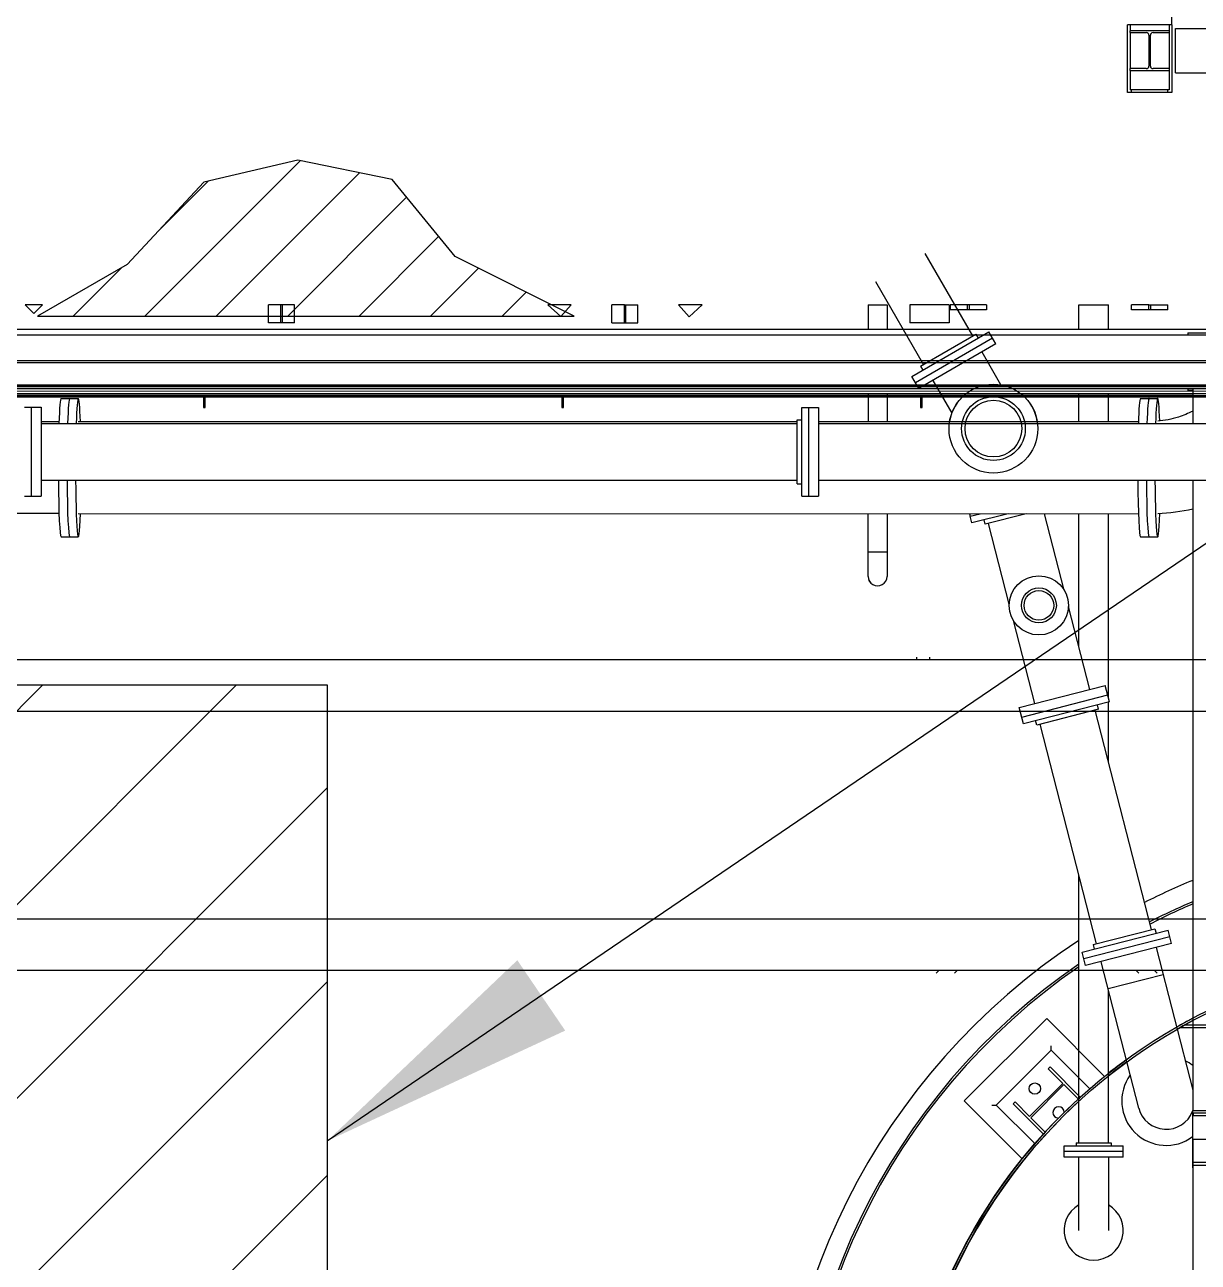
# Model space of a CAD drawing. Header units: metres. Extents: x 0 to 63075, y 0 to 44550.
# Drawn here: x 52591 to 53271, y 37822 to 38539 of the extents above; entities that cross this region are included whole.
import ezdxf

# ---------------------------------------------------------------- set-up
doc = ezdxf.new("R2010")
doc.units = ezdxf.units.M
doc.header["$LTSCALE"] = 75
for name, color, linetype in [('AI-Hatch mob', 7, 'Continuous'), ('GSB', 7, 'Continuous'), ('ML6', 1, 'Continuous'), ('SDM', 7, 'Continuous'), ('SL1', 8, 'Continuous')]:
    doc.layers.add(name, color=color, linetype=linetype)
doc.styles.add('ROMANS', font='ROMANS.SHX')
doc.dimstyles.new('75___1-75', dxfattribs={"dimscale": 75, "dimtxt": 2.5, "dimasz": 2, "dimexe": 1.5, "dimexo": 1, "dimgap": 0.5, "dimtad": 1, "dimdec": 0, "dimzin": 12, "dimtxsty": 'ROMANS', "dimcen": 0, "dimclrd": 256, "dimclre": 256, "dimclrt": 3, "dimazin": 3, "dimtfac": 1, "dimtdec": 0, "dimtmove": 0, "dimatfit": 0, "dimfxl": 1, "dimlwd": -1, "dimlwe": -1, "dimarcsym": 0})

# ---------------------------------------------------------------- blocks, each defined once
blk = doc.blocks.new('A$C6bae614f')
at = {"layer": 'SL1'}
h = blk.add_hatch(dxfattribs=at)
h.set_pattern_fill('_USER', color=256, scale=195, angle=44.9981, style=0, pattern_type=0)
h.set_pattern_definition([(44.99813, (326091.56, -18363.04), (-137.8813, 137.8903), [])])
h.paths.add_polyline_path([(364428.2, 30330.4), (366499.1, 30330.3), (366039.5, 30559.5), (365797.2, 30857), (365432.7, 30931.6), (365069.8, 30847.1), (364773.7, 30528.8)])
for p, q in [((368805.5, 31454.4), (368805.6, 34554.4)), ((368805.5, 31454.4), (368634.5, 31454.4)), ((368635, 31193.4), (368635, 31454.4)), ((368796, 31430.4), (368644, 31430.4)), ((368644, 31430.4), (368644, 31423.8)), ((368644, 31423.8), (368707.1, 31423.8)), ((368645, 31454.4), (368645, 31430.4)), ((368645, 31423.8), (368645, 31285)), ((368732.9, 31423.8), (368796, 31423.8)), ((368795, 31454.4), (368795, 31430.4)), ((368795, 31423.8), (368795, 31285)), ((368796, 31423.8), (368796, 31430.4)), ((368805, 31454.4), (368805, 31193.4)), ((368820, 31439.9), (369310.4, 31439.9)), ((368820, 31268.9), (368820, 31439.9)), ((368717.1, 31413.8), (368717.1, 31295)), ((368722.9, 31295), (368722.9, 31413.8)), ((368644, 31285), (368644, 31278.4)), ((368707.1, 31285), (368644, 31285)), ((368644, 31278.4), (368796, 31278.4)), ((368645, 31278.4), (368645, 31203.4)), ((368796, 31285), (368732.9, 31285)), ((368795, 31278.4), (368795, 31203.4)), ((368796, 31278.4), (368796, 31285)), ((368820, 31268.9), (369310.4, 31268.9)), ((368805, 31193.4), (368635, 31193.4)), ((368795, 31203.4), (368645, 31203.4)), ((368650, 31193.4), (368650, 31203.4)), ((368790, 31193.4), (368790, 31203.4)), ((368037.4, 30253.3), (367853.4, 30572.1)), ((367847.7, 30143.7), (367663.6, 30462.6)), ((364447.4, 30373.1), (364380.6, 30373.1)), ((364380.6, 30373.1), (364414, 30339.8)), ((364414, 30339.8), (364447.4, 30373.1)), ((365372.1, 30373.1), (365319.9, 30373.1)), ((365319.9, 30304.5), (365319.9, 30373.1)), ((365367.8, 30304.5), (365367.8, 30373.1)), ((365372.1, 30373.1), (365372.1, 30304.5)), ((365382.1, 30373.1), (365372.1, 30373.1)), ((365419.9, 30373.1), (365382.1, 30373.1)), ((365419.9, 30304.5), (365419.9, 30373.1)), ((366488.2, 30373.1), (366397.9, 30373.1)), ((366397.9, 30373.1), (366447.3, 30328.1)), ((366447.3, 30328.1), (366488.2, 30373.1)), ((366644.9, 30304.5), (366644.9, 30373.1)), ((366682.8, 30373.1), (366644.9, 30373.1)), ((366692.8, 30373.1), (366682.8, 30373.1)), ((366692.8, 30373.1), (366744.9, 30373.1)), ((366692.8, 30304.5), (366692.8, 30373.1)), ((366697.1, 30373.1), (366697.1, 30304.5)), ((366744.9, 30304.5), (366744.9, 30373.1)), ((366993, 30373), (366901.7, 30373.1)), ((366901.7, 30373.1), (366942.9, 30327.6)), ((366942.9, 30327.6), (366993, 30373)), ((367633.4, 30373), (367706.4, 30373)), ((367633.4, 30373), (367633.4, 30279.5)), ((367706.4, 30373), (367706.4, 30279.5)), ((367793.9, 30373), (367793.9, 30304.5)), ((367945.9, 30373), (367793.9, 30373)), ((367945.9, 30373), (367945.9, 30304.4)), ((367949.9, 30373), (367949.9, 30354.4)), ((368089.9, 30373), (367949.9, 30373)), ((368016.4, 30354.4), (368016.4, 30373)), ((368023.4, 30373), (368023.4, 30354.4)), ((368089.9, 30373), (368089.9, 30354.4)), ((368446.8, 30373), (368561.1, 30373)), ((368446.8, 30279.4), (368446.8, 30373)), ((368561.1, 30279.4), (368561.1, 30373)), ((368649.9, 30354.4), (368649.9, 30373)), ((368704.4, 30373), (368649.9, 30373)), ((368716.4, 30373), (368704.4, 30373)), ((368716.4, 30373), (368789.9, 30373)), ((368716.4, 30354.4), (368716.4, 30373)), ((368723.4, 30373), (368723.4, 30354.4)), ((368789.9, 30354.4), (368789.9, 30373)), ((368089.9, 30354.4), (367949.9, 30354.4)), ((368789.9, 30354.4), (368649.9, 30354.4)), ((361069.9, 30279.7), (369669.9, 30279.4)), ((365419.9, 30304.5), (365319.9, 30304.5)), ((366644.9, 30304.5), (366744.9, 30304.5)), ((367945.9, 30304.4), (367793.9, 30304.5)), ((361069.9, 30258.2), (369669.9, 30257.9)), ((367802.8, 30097.6), (368099.8, 30269.1)), ((367816.3, 30074.3), (368113.2, 30245.8)), ((367836, 30137), (368049.1, 30260)), ((368049.1, 30260), (368057.8, 30244.9)), ((368126.7, 30222.5), (368099.8, 30269.1)), ((368867.9, 30265.9), (368867.9, 30257.9)), ((368867.9, 30265.9), (369071.9, 30265.9)), ((368126.7, 30222.5), (367829.7, 30051)), ((368146.2, 30064.9), (368073.1, 30191.5)), ((361069.9, 30159.2), (369669.9, 30158.9)), ((369669.9, 30149.9), (361069.9, 30150.2)), ((367836, 30137), (367844.7, 30121.8)), ((367829.7, 30051), (367802.8, 30097.6)), ((352425.4, 30065.9), (369310.4, 30065.3)), ((352425.4, 30064), (369310.4, 30063.4)), ((352425.4, 30058.7), (369310.4, 30058.2)), ((352425.4, 30050.8), (369310.4, 30050.2)), ((352425.4, 30041.5), (369310.4, 30040.9)), ((361069.9, 30051.2), (369669.9, 30050.9)), ((367883.3, 30082), (367956.4, 29955.4)), ((368867.9, 30050.9), (368867.9, 30042.9)), ((368886.4, 30042.9), (368867.9, 30042.9)), ((368886.4, 30050.9), (368886.4, 29915.9)), ((352425.4, 30032.1), (369310.4, 30031.6)), ((352425.4, 30024.2), (369310.4, 30023.7)), ((352425.4, 30018.9), (369310.4, 30018.4)), ((369310.4, 30016.5), (352425.4, 30017.1)), ((363669.9, 30029.6), (368886.4, 30029.4)), ((364519.3, 30012.3), (364585.7, 30012.3)), ((365068.8, 30016.6), (365068.8, 29977.5)), ((365075.2, 29977.5), (365075.2, 30016.6)), ((366452.1, 30016.6), (366452.1, 29977.5)), ((366458.5, 29977.5), (366458.5, 30016.6)), ((367633.4, 30029.5), (367633.4, 29923.3)), ((367706.4, 30029.5), (367706.4, 29923.3)), ((367835.4, 30016.6), (367835.4, 29977.5)), ((367841.8, 29977.5), (367841.8, 30016.6)), ((368446.8, 29923.2), (368446.8, 30029.4)), ((368561.1, 29923.2), (368561.1, 30029.4)), ((368684.5, 30012.1), (368751, 30012.1)), ((364377.6, 29978), (364442, 29978)), ((364404.5, 29635.1), (364404.5, 29978)), ((364442, 29978), (364441.9, 29635.1)), ((365068.8, 29977.5), (365075.2, 29977.5)), ((366452.1, 29977.5), (366458.5, 29977.5)), ((367377.6, 29635), (367377.6, 29977.9)), ((367377.6, 29977.9), (367442, 29977.9)), ((367404.5, 29635), (367404.5, 29977.9)), ((367442, 29977.9), (367441.9, 29635)), ((367835.4, 29977.5), (367841.8, 29977.5)), ((364442, 29923.4), (364511.3, 29923.4)), ((364442, 29916.1), (367360.1, 29916)), ((364585.7, 29923.4), (367360.1, 29923.3)), ((367360.1, 29683.4), (367360.1, 29929.5)), ((367360.1, 29929.5), (367377.6, 29929.5)), ((367442, 29923.3), (368676.5, 29923.2)), ((367442, 29916), (370360.1, 29915.9)), ((364442, 29697), (367360.1, 29696.9)), ((367360.1, 29683.4), (367377.6, 29683.4)), ((367442, 29696.9), (370360.1, 29696.8)), ((368886.4, 29696.9), (368886.3, 27264.9)), ((364377.6, 29635.1), (364441.9, 29635.1)), ((367377.6, 29635), (367441.9, 29635)), ((364511.3, 29567.8), (364020.6, 29567.8)), ((364585.7, 29567.8), (368676.5, 29567.6)), ((367633.4, 29325.4), (367633.4, 29567.7)), ((367706.4, 29567.7), (367706.4, 29325.4)), ((368024.6, 29567.6), (368027.1, 29557.8)), ((368027.1, 29557.8), (368065.3, 29567.6)), ((368173.5, 29567.6), (368033.8, 29531.8)), ((368243.7, 29567.6), (368085, 29526.9)), ((368390.4, 29272.7), (368314.7, 29567.6)), ((368446.7, 29053.5), (368446.8, 29567.6)), ((368561, 28857.5), (368561.1, 29567.6)), ((368033.8, 29531.8), (368027.1, 29557.8)), ((368085, 29526.9), (368080.7, 29543.8)), ((368178.3, 29218.2), (368098.1, 29530.2)), ((364519.2, 29478.9), (364585.7, 29478.9)), ((368684.5, 29478.7), (368751, 29478.7)), ((367633.4, 29420.4), (367706.4, 29420.4)), ((368489, 28889.2), (368406.7, 29209.4)), ((368276.8, 28834.7), (368194.5, 29154.9)), ((352001.3, 29005), (369405.9, 29004.4)), ((367819.9, 29014.5), (367819.9, 29004.5)), ((367869.9, 29014.5), (367869.9, 29004.5)), ((368216.8, 28819.3), (368548.9, 28904.6)), ((368565, 28842.2), (368548.9, 28904.6)), ((368226.1, 28783), (368558.3, 28868.3)), ((369354, 28804.4), (351918.4, 28805)), ((368232.8, 28756.9), (368216.8, 28819.3)), ((368565, 28842.2), (368232.8, 28756.9)), ((368522.4, 28813.3), (368284.1, 28752)), ((368727.1, 27962.5), (368509.3, 28809.9)), ((368522.4, 28813.3), (368518.1, 28830.2)), ((368561, 28608.7), (368561, 28841.2)), ((368284.1, 28752), (368279.7, 28769)), ((368514.9, 27907.9), (368297.1, 28755.4)), ((368446.7, 27139.7), (368446.7, 28173.2)), ((363244.9, 28004.6), (369744.7, 28004.4)), ((368459.2, 27875.6), (368791.4, 27960.9)), ((368501.8, 27904.6), (368740.1, 27965.8)), ((368740.1, 27965.8), (368744.5, 27948.9)), ((368804.8, 27908.8), (368791.4, 27960.9)), ((368798.1, 27934.9), (368465.9, 27849.5)), ((368804.8, 27908.8), (368472.6, 27823.5)), ((368501.8, 27904.6), (368506.1, 27887.7)), ((368744.8, 27893.4), (368886.3, 27342.5)), ((368472.6, 27823.5), (368459.2, 27875.6)), ((369372.4, 27804.4), (363126.2, 27804.6)), ((367906.3, 27804.5), (367896.3, 27794.5)), ((367977, 27804.4), (367967, 27794.4)), ((368677.7, 27274.1), (368532.6, 27838.9)), ((368678.4, 27794.4), (368668.4, 27804.4)), ((368749.1, 27794.4), (368739.1, 27804.4)), ((368771.7, 27788.7), (368559.5, 27734.2)), ((368561, 27139.7), (368561, 27728.4)), ((368322.7, 27619.8), (368004.5, 27301.6)), ((368546, 27396.4), (368322.7, 27619.8)), ((370905, 27583), (368834.7, 27583.1)), ((368856.9, 27595.5), (370882.8, 27595.4)), ((368340.4, 27497.6), (368340.4, 27514.3)), ((368340.4, 27497.6), (368128.2, 27285.4)), ((368489.1, 27348.8), (368340.4, 27497.6)), ((368328.3, 27425.4), (368335.6, 27432.7)), ((368384.5, 27369.3), (368328.3, 27425.4)), ((368335.6, 27432.7), (368452.2, 27316)), ((368256.5, 27241.3), (368384.5, 27369.3)), ((368388.9, 27364.9), (368260.9, 27236.9)), ((368445, 27308.8), (368388.9, 27364.9)), ((368452.2, 27316), (368445, 27308.8)), ((368004.5, 27301.6), (368228, 27078.1)), ((368111.5, 27285.4), (368128.2, 27285.4)), ((368128.2, 27285.4), (368277, 27136.7)), ((368193.1, 27290.2), (368200.4, 27297.5)), ((368309.8, 27173.6), (368193.1, 27290.2)), ((368200.4, 27297.5), (368256.5, 27241.3)), ((368260.9, 27236.9), (368317, 27180.8)), ((368885.8, 27264.9), (368885.8, 27043.9)), ((368885.8, 27264.9), (369053.8, 27264.9)), ((368887.3, 27254.9), (368887.3, 27244.7)), ((369052.3, 27254.9), (368887.3, 27254.9)), ((368887.3, 27244.7), (368956.7, 27244.7)), ((368317, 27180.8), (368309.8, 27173.6)), ((368389.5, 27084.1), (368389.5, 27128.7)), ((368389.5, 27128.7), (368618.1, 27128.7)), ((368436.4, 27139.7), (368571.3, 27139.7)), ((368436.4, 27139.7), (368436.4, 27128.7)), ((368571.3, 27139.7), (368571.3, 27128.7)), ((368618.1, 27084), (368618.1, 27128.7)), ((368887.2, 23074.4), (368887.3, 27154.4)), ((368887.3, 27154.4), (369052.3, 27154.4)), ((368618.1, 27106.4), (368389.5, 27106.4)), ((368618.1, 27084), (368389.5, 27084.1)), ((368446.7, 26801.9), (368446.7, 27084.1)), ((368561, 27084), (368561, 26801.9)), ((368887.3, 27043.9), (368885.8, 27043.9)), ((368886.3, 27043.9), (368886.2, 23438.3)), ((368956.7, 27064.1), (368887.3, 27064.1)), ((368887.3, 27053.9), (369052.3, 27053.9))]:
    blk.add_line(p, q, dxfattribs=at)
blk.add_lwpolyline([(364428.2, 30330.4), (366499.1, 30330.3), (366039.5, 30559.5), (365797.2, 30857), (365432.7, 30931.6), (365069.8, 30847.1), (364773.7, 30528.8)], close=True, dxfattribs=at)
for centre, radius in [((368117.2, 29895.9), 171.4), ((368117.2, 29895.9), 123), ((368117.2, 29895.9), 109.5), ((368117.2, 29895.9), 109.5), ((368292.5, 29213.8), 114.3), ((368292.5, 29213.8), 67.4), ((368292.5, 29213.8), 57.1), ((368292.5, 29213.8), 57.2), ((369869.8, 25755.9), 2108), ((369869.8, 25755.9), 2100), ((368276.7, 27349.1), 22)]:
    blk.add_circle(centre, radius, dxfattribs=at)
for centre, radius, start, end in [((368707.1, 31413.8), 10, 359.9981, 89.9981), ((368732.9, 31413.8), 10, 89.9981, 179.9981), ((368707.1, 31295), 10, 269.9981, 359.9981), ((368732.9, 31295), 10, 179.9981, 269.9981), ((368117.2, 29895.9), 171.4, 128.8378, 170.8213), ((368117.2, 29895.9), 171.4, 9.1749, 51.1584), ((368722.7, 30274.1), 706.5, 272.2949, 283.4), ((367669.9, 29325.4), 36.5, 179.3277, 0.6686), ((367669.9, 29325.4), 36.5, 179.9981, 359.9981), ((369869.8, 25754.4), 2592, 112.2969, 116.8255), ((369869.8, 25754.4), 2516, 113.0085, 117.2069), ((369869.8, 25754.4), 2508, 113.0862, 117.2484), ((369869.8, 25754.4), 2592, 123.3001, 243.5813), ((369869.8, 25754.4), 2516, 124.4446, 244.1367), ((369869.8, 25754.4), 2508, 124.5701, 244.2735), ((369869.8, 25755.9), 2108, 117.8091, 119.7503), ((369869.8, 25755.9), 2100, 117.9243, 119.8102), ((369869.8, 25755.9), 2108, 126.0318, 128.3795), ((369869.8, 25755.9), 2100, 126.1184, 128.5526), ((368783.8, 27301.4), 171.4, 53.2655, 64.6991), ((368783.8, 27301.4), 171.4, 144.1171, 306.5226), ((369869.8, 25755.9), 2108, 132.4612, 242.1872), ((369869.8, 25755.9), 2100, 132.6612, 242.072), ((368368.6, 27257.1), 22, 1.7947, 268.2016), ((368783.8, 27301.4), 109.5, 194.4081, 338.678), ((368503.8, 26801.4), 114.3, 119.9981, 59.9981)]:
    blk.add_arc(centre, radius, start, end, dxfattribs=at)
for centre, major_axis, start_param, end_param in [((364519.2, 29745.6), (0, 266.7), 0, 0.877143), ((364552.5, 29745.6), (0, 266.7), 0, 0.877143), ((364585.7, 29745.6), (0, 266.7), 5.442117, 7.160329), ((368684.5, 29745.4), (0, 266.7), 0.040593, 0.877146), ((368684.5, 29745.4), (0, 266.7), 0, 0.040593), ((368717.7, 29745.4), (0, 266.7), 0.039947, 0.877146), ((368717.7, 29745.4), (0, 266.7), 0.040593, 0.877146), ((368717.7, 29745.4), (0, 266.7), 0, 0.039947), ((368717.7, 29745.4), (0, 266.7), 0, 0.040593), ((368751, 29745.4), (0, 266.7), 0.039947, 0.877146), ((368751, 29745.4), (0, 266.7), 5.451543, 6.323132), ((364519.2, 29745.6), (0, -266.7), 4.895489, 6.283185), ((364552.5, 29745.6), (0, -266.7), 4.895489, 6.283185), ((364585.7, 29745.6), (0, -266.7), 4.895489, 7.124254), ((368684.5, 29745.4), (0, -266.7), 4.895491, 6.283185), ((368717.7, 29745.4), (0, -266.7), 4.895491, 6.283185), ((368751, 29745.4), (0, -266.7), 4.895491, 7.12892)]:
    blk.add_ellipse(centre, major_axis=major_axis, ratio=0.039968, start_param=start_param, end_param=end_param, dxfattribs=at)
blk.add_open_spline([(368886.4, 29963.8), (368868.6, 29954.4), (368850, 29946.6), (368830.9, 29940.3), (368805, 29931.9), (368778.1, 29926.6), (368751, 29924.4)], degree=3, knots=[3.4480046, 3.4480046, 3.4480046, 3.4480046, 3.6203689, 3.6203689, 3.6203689, 3.8536348, 3.8536348, 3.8536348, 3.8536348], dxfattribs=at)
blk = doc.blocks.new('zw$15D4')
at = {"layer": 'ML6', "xscale": 0.2502808837766805, "yscale": 0.2502808837766805, "zscale": 0.2502808837766805}
blk.add_blockref('A$C6bae614f', (-85544.7, -3177.3), dxfattribs=at)

msp = doc.modelspace()

# ---------------------------------------------------------------- hatches: boundary and pattern name
at = {"layer": 'AI-Hatch mob'}
h = msp.add_hatch(dxfattribs=at)
h.set_pattern_fill('ANSI31', color=256, scale=25)
h.set_pattern_definition([(45, (-12666.46, -59.206), (-56.1266, 56.1266), [])])
h.paths.add_polyline_path([(52766.71, 38156.14), (51956.79, 38156.14), (51956.79, 36564.59), (52766.71, 36564.59)])

# ---------------------------------------------------------------- linework, layer by layer
at = {"layer": 'SDM'}
msp.add_lwpolyline([(51956.79, 38156.14), (52766.71, 38156.14), (52766.71, 36564.59), (51956.79, 36564.59)], close=True, dxfattribs=at)

# ---------------------------------------------------------------- block references
at = {"layer": 'GSB', "xscale": 0.6000000000000068, "yscale": 0.6000000000000068, "zscale": 0.6000000000000068}
msp.add_blockref('zw$15D4', (49200, 35721.63), dxfattribs=at)

# ---------------------------------------------------------------- leaders
at = {"layer": 'SDM'}
msp.add_leader([(52766.71, 37891.88), (59453.13, 42438.72), (62243.43, 42438.72)], dimstyle='75___1-75', override={"dimtad": 0}, dxfattribs=at)

doc.saveas('drawing.dxf')
